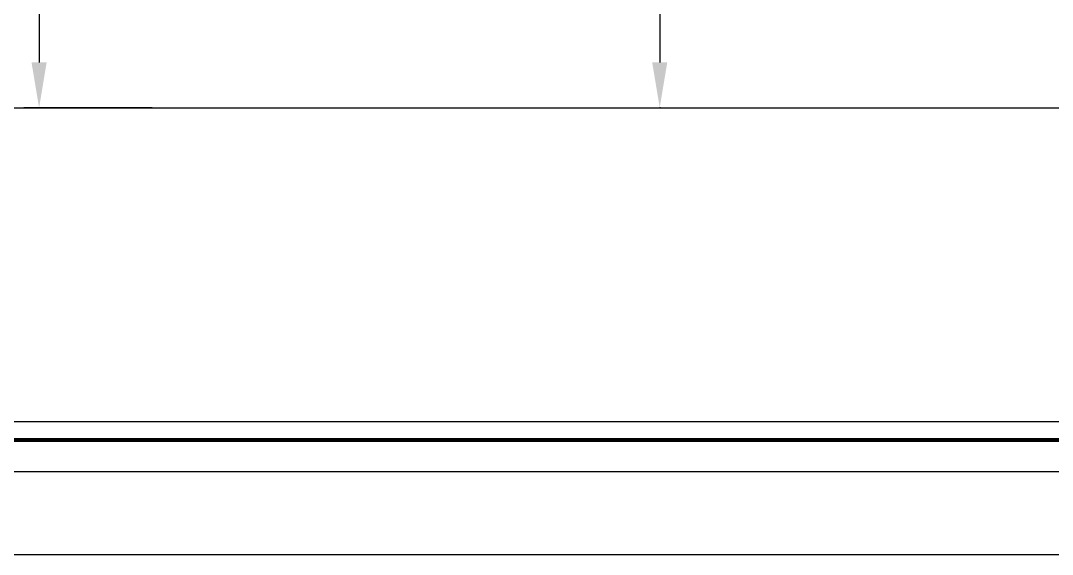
# Model space of a CAD drawing. Header units: millimetres. Extents: x 8533 to 164433, y 5768 to 115327.
# Drawn here: x 30570 to 38168, y 96785 to 100714 of the extents above; entities that cross this region are included whole.
import ezdxf

# ---------------------------------------------------------------- set-up
doc = ezdxf.new("R2010")
doc.units = ezdxf.units.MM
doc.header["$LTSCALE"] = 250
for name, color, linetype in [('02_G-ENP_내부선', 4, 'Continuous'), ('ARC', 8, 'Continuous'), ('G-ENP', 1, 'Continuous'), ('HAN', 6, 'Continuous')]:
    doc.layers.add(name, color=color, linetype=linetype)

msp = doc.modelspace()

# ---------------------------------------------------------------- linework, layer by layer
at = {"color": 7, "linetype": 'Continuous', "lineweight": 25, "elevation": -0.3}
for points in [[(41161, 100072.6), (39597.8, 97761.3), (24997.7, 97761.3), (26560.9, 100072.6)], [(26560.9, 100072.6), (41161, 100072.6)]]:
    msp.add_lwpolyline(points, dxfattribs=at)
at = {"layer": '02_G-ENP_내부선', "color": 4}
for p, q in [((30705.5, 107651.1, -0.4), (30705.5, 100405.9, -0.4)), ((35276.4, 102019.4, -0.4), (35276.4, 100405.9, -0.4)), ((31538.2, 100072.6, -0.4), (30594.4, 100072.6, -0.4)), ((35282.6, 100072.6, -0.4), (35276.4, 100072.6, -0.4))]:
    msp.add_line(p, q, dxfattribs=at)
at = {"layer": '02_G-ENP_내부선', "color": 4, "ltscale": 3}
for points in [[(30650, 100405.9, -0.4), (30761.1, 100405.9, -0.4), (30705.5, 100072.6, -0.4)], [(35220.9, 100405.9, -0.4), (35332, 100405.9, -0.4), (35276.4, 100072.6, -0.4)]]:
    msp.add_solid(points, dxfattribs=at)
at = {"layer": 'ARC'}
msp.add_line((19211, 96784.6), (71819.3, 96784.6), dxfattribs=at)
at = {"layer": 'G-ENP', "color": 7, "linetype": 'Continuous', "elevation": -0.4}
msp.add_lwpolyline([(23789.6, 114677.6), (42833.1, 114677.6), (42833.1, 97392.2), (23789.6, 97392.2)], close=True, dxfattribs=at)
at = {"layer": 'HAN', "color": 5, "const_width": 27.2, "elevation": -0.4}
msp.add_lwpolyline([(24024, 112111.8), (42598.7, 112111.8), (42598.7, 97626.6), (24024, 97626.6)], close=True, dxfattribs=at)

doc.saveas('drawing.dxf')
